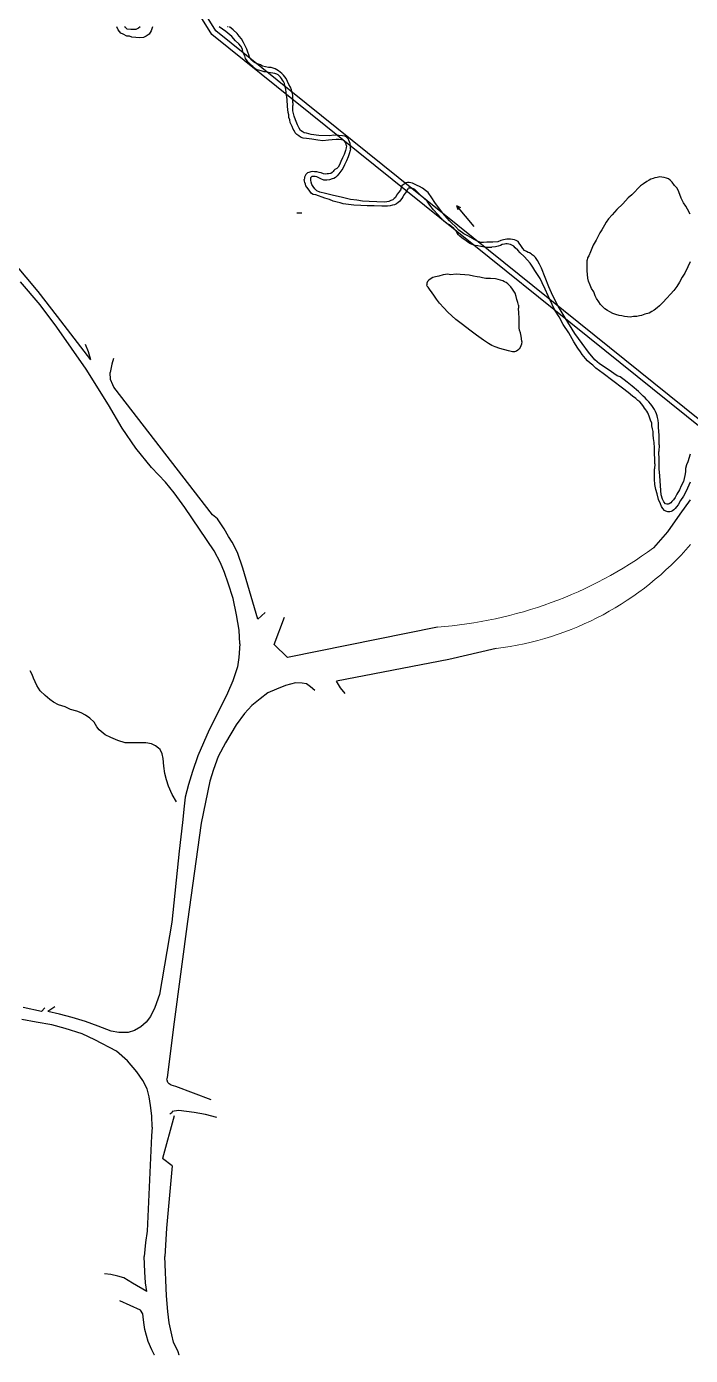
# Model space of a CAD drawing. Header units: millimetres. Extents: x 583 to 26013, y 350 to 21391.
# Drawn here: x 16342 to 16591, y 14884 to 15384 of the extents above; entities that cross this region are included whole.
import ezdxf

# ---------------------------------------------------------------- set-up
doc = ezdxf.new("R2010")
doc.units = ezdxf.units.MM
for name, color, linetype in [('105-QUADRAS_ESTRADAS', 80, 'Continuous'), ('110-CERCA_DE_ARAME', 10, 'Continuous'), ('145-', 130, 'Continuous'), ('RIOS', 140, 'Continuous')]:
    doc.layers.add(name, color=color, linetype=linetype)

msp = doc.modelspace()

# ---------------------------------------------------------------- linework, layer by layer
at = {"color": 0, "linetype": 'Continuous'}
msp.add_line((16434.71551, 15151.50241), (16438.59511, 15161.69276), dxfattribs=at)
at = {"color": 0, "linetype": 'Continuous', "lineweight": 20}
for centre, radius, start, end in [((16484.71169, 15314.60412), 157.01637, 274.1649604, 306.1408157), ((16504.12414, 15263.75176), 114.70585, 277.0061632, 319.3988577)]:
    msp.add_arc(centre, radius, start, end, dxfattribs=at)
at = {"layer": '105-QUADRAS_ESTRADAS', "color": 0, "linetype": 'Continuous'}
for p, q in [((16445.11551, 15313.80241), (16443.11551, 15313.80241)), ((16345.91551, 15284.30241), (16336.91551, 15295.00241)), ((16346.71551, 15279.30241), (16339.31551, 15287.90241)), ((16353.21551, 15274.90241), (16345.91551, 15284.30241)), ((16352.91551, 15270.90241), (16346.71551, 15279.30241)), ((16364.01551, 15255.10241), (16352.91551, 15270.90241)), ((16365.71551, 15258.60241), (16353.21551, 15274.90241)), ((16364.81551, 15261.60241), (16363.71551, 15264.30241)), ((16365.71551, 15258.60241), (16364.81551, 15261.60241)), ((16372.31551, 15241.60241), (16364.01551, 15255.10241)), ((16373.61551, 15256.90241), (16373.01551, 15253.80241)), ((16374.21551, 15259.10241), (16373.61551, 15256.90241)), ((16373.11551, 15251.20241), (16373.01551, 15253.80241)), ((16374.01551, 15249.10241), (16373.11551, 15251.20241)), ((16374.41551, 15248.30241), (16374.01551, 15249.10241)), ((16411.51551, 15200.20241), (16374.41551, 15248.30241)), ((16377.51551, 15232.90241), (16372.31551, 15241.60241)), ((16382.61551, 15225.30241), (16377.51551, 15232.90241)), ((16388.51551, 15218.10241), (16382.61551, 15225.30241)), ((16393.81551, 15212.50241), (16388.51551, 15218.10241)), ((16397.11551, 15208.50241), (16393.81551, 15212.50241)), ((16401.11551, 15203.00241), (16397.11551, 15208.50241)), ((16591.11551, 15205.90241), (16587.21551, 15200.50241)), ((16412.11551, 15186.70241), (16401.11551, 15203.00241)), ((16413.31551, 15198.70241), (16411.51551, 15200.20241)), ((16587.21551, 15200.50241), (16582.51551, 15193.80241)), ((16415.81551, 15195.00241), (16413.31551, 15198.70241)), ((16417.51551, 15192.10241), (16415.81551, 15195.00241)), ((16418.81551, 15190.00241), (16417.51551, 15192.10241)), ((16420.81551, 15186.10241), (16418.81551, 15190.00241)), ((16582.51551, 15193.80241), (16577.31551, 15187.80241)), ((16414.41551, 15182.20241), (16412.11551, 15186.70241)), ((16422.81551, 15180.20241), (16420.81551, 15186.10241)), ((16416.01551, 15178.50241), (16414.41551, 15182.20241)), ((16428.51551, 15161.00241), (16422.81551, 15180.20241)), ((16417.41551, 15174.50241), (16416.01551, 15178.50241)), ((16419.21551, 15168.80241), (16417.41551, 15174.50241)), ((16420.51551, 15162.60241), (16419.21551, 15168.80241)), ((16421.51551, 15156.90241), (16420.51551, 15162.60241)), ((16431.31551, 15163.50241), (16428.51551, 15161.00241)), ((16421.71551, 15151.70241), (16421.51551, 15156.90241)), ((16496.11551, 15158.00241), (16439.71551, 15146.60241)), ((16421.71551, 15151.70241), (16421.41551, 15146.60241)), ((16439.71551, 15146.60241), (16434.71551, 15151.50241)), ((16421.41551, 15146.60241), (16420.81551, 15143.00241)), ((16500.31551, 15145.80241), (16458.11551, 15137.60241)), ((16518.11551, 15149.90241), (16500.31551, 15145.80241)), ((16420.81551, 15143.00241), (16419.11551, 15137.80241)), ((16419.11551, 15137.80241), (16417.11551, 15133.10241)), ((16438.91551, 15136.00241), (16435.51551, 15134.70241)), ((16442.61551, 15137.00241), (16438.91551, 15136.00241)), ((16445.21551, 15136.90241), (16442.61551, 15137.00241)), ((16446.81551, 15136.60241), (16445.21551, 15136.90241)), ((16448.31551, 15135.50241), (16446.81551, 15136.60241)), ((16449.91551, 15134.10241), (16448.31551, 15135.50241)), ((16459.61551, 15135.20241), (16458.11551, 15137.60241)), ((16461.31551, 15133.00241), (16459.61551, 15135.20241)), ((16417.11551, 15133.10241), (16414.41551, 15127.70241)), ((16429.41551, 15131.00241), (16426.21551, 15128.50241)), ((16432.31551, 15133.20241), (16429.41551, 15131.00241)), ((16435.51551, 15134.70241), (16432.31551, 15133.20241)), ((16414.41551, 15127.70241), (16410.21551, 15119.40241)), ((16423.51551, 15125.50241), (16420.31551, 15121.20241)), ((16426.21551, 15128.50241), (16423.51551, 15125.50241)), ((16420.31551, 15121.20241), (16416.41551, 15114.50241)), ((16410.21551, 15119.40241), (16406.01551, 15109.50241)), ((16416.41551, 15114.50241), (16413.61551, 15109.30241)), ((16406.01551, 15109.50241), (16403.91551, 15103.60241)), ((16413.61551, 15109.30241), (16411.81551, 15104.40241)), ((16403.91551, 15103.60241), (16402.41551, 15098.80241)), ((16411.81551, 15104.40241), (16410.41551, 15100.00241)), ((16402.41551, 15098.80241), (16401.21551, 15094.00241)), ((16400.81551, 15090.60241), (16400.21551, 15084.50241)), ((16401.21551, 15094.00241), (16400.81551, 15090.60241)), ((16400.21551, 15084.50241), (16398.91551, 15073.70241)), ((16398.91551, 15073.70241), (16396.21551, 15047.00241)), ((16396.21551, 15047.00241), (16391.51551, 15019.80241)), ((16352.21551, 15015.10241), (16349.51551, 15013.30241)), ((16391.51551, 15019.80241), (16389.81551, 15014.80241)), ((16345.21551, 15009.40241), (16339.81551, 15010.30241)), ((16347.11551, 15013.30241), (16340.21551, 15014.80241)), ((16348.41551, 15014.70241), (16347.11551, 15013.30241)), ((16353.91551, 15012.30241), (16349.51551, 15013.30241)), ((16358.71551, 15011.10241), (16353.91551, 15012.30241)), ((16363.71551, 15009.60241), (16358.71551, 15011.10241)), ((16388.11551, 15011.50241), (16386.51551, 15009.30241)), ((16389.81551, 15014.80241), (16388.11551, 15011.50241)), ((16351.01551, 15008.30241), (16345.21551, 15009.40241)), ((16356.11551, 15007.00241), (16351.01551, 15008.30241)), ((16362.41551, 15005.00241), (16356.11551, 15007.00241)), ((16367.21551, 15002.70241), (16362.41551, 15005.00241)), ((16368.51551, 15007.80241), (16363.71551, 15009.60241)), ((16373.41551, 15006.00241), (16368.51551, 15007.80241)), ((16376.21551, 15005.40241), (16373.41551, 15006.00241)), ((16379.71551, 15005.50241), (16376.21551, 15005.40241)), ((16382.11551, 15006.20241), (16379.71551, 15005.50241)), ((16384.51551, 15007.60241), (16382.11551, 15006.20241)), ((16386.51551, 15009.30241), (16384.51551, 15007.60241)), ((16375.31551, 14998.40241), (16367.21551, 15002.70241)), ((16379.51551, 14994.80241), (16375.31551, 14998.40241)), ((16383.01551, 14990.70241), (16379.51551, 14994.80241)), ((16385.21551, 14987.40241), (16383.01551, 14990.70241)), ((16386.91551, 14984.20241), (16385.21551, 14987.40241)), ((16387.71551, 14981.30241), (16386.91551, 14984.20241)), ((16388.11551, 14978.00241), (16387.71551, 14981.30241)), ((16388.61551, 14974.10241), (16388.11551, 14978.00241)), ((16396.11551, 14975.20241), (16395.41551, 14974.70241)), ((16396.31551, 14975.70241), (16396.11551, 14975.20241)), ((16397.01551, 14975.90241), (16396.31551, 14975.70241)), ((16398.81551, 14976.10241), (16397.01551, 14975.90241)), ((16401.71551, 14975.70241), (16398.81551, 14976.10241)), ((16404.51551, 14975.40241), (16401.71551, 14975.70241)), ((16408.81551, 14974.60241), (16404.51551, 14975.40241)), ((16388.81551, 14969.80241), (16388.61551, 14974.10241)), ((16397.11551, 14974.10241), (16392.71551, 14958.00241)), ((16413.11551, 14973.50241), (16408.81551, 14974.60241)), ((16388.51551, 14966.60241), (16386.91551, 14930.70241)), ((16388.81551, 14969.80241), (16388.51551, 14966.60241)), ((16396.31551, 14955.30241), (16392.71551, 14958.00241)), ((16396.31551, 14955.30241), (16394.21551, 14931.80241)), ((16386.91551, 14930.70241), (16386.31551, 14926.40241)), ((16394.21551, 14931.80241), (16393.51551, 14921.20241)), ((16386.31551, 14926.40241), (16385.71551, 14921.20241)), ((16386.01551, 14915.40241), (16385.71551, 14921.20241)), ((16394.11551, 14906.40241), (16393.51551, 14921.20241)), ((16386.21551, 14911.30241), (16386.01551, 14915.40241)), ((16373.21551, 14914.40241), (16370.81551, 14914.70241)), ((16375.81551, 14913.80241), (16373.21551, 14914.40241)), ((16378.11551, 14913.10241), (16375.81551, 14913.80241)), ((16381.41551, 14911.10241), (16378.11551, 14913.10241)), ((16386.81551, 14908.00241), (16381.41551, 14911.10241)), ((16386.81551, 14908.00241), (16386.21551, 14911.30241)), ((16394.61551, 14900.50241), (16394.11551, 14906.40241)), ((16384.41551, 14901.00241), (16376.61551, 14904.50241)), ((16385.21551, 14899.60241), (16384.41551, 14901.00241)), ((16395.21551, 14896.20241), (16394.61551, 14900.50241)), ((16385.41551, 14898.50241), (16385.21551, 14899.60241)), ((16385.61551, 14896.30241), (16385.41551, 14898.50241)), ((16386.01551, 14893.70241), (16385.61551, 14896.30241)), ((16396.11551, 14891.70241), (16395.21551, 14896.20241)), ((16387.31551, 14889.20241), (16386.01551, 14893.70241)), ((16396.81551, 14889.00241), (16396.11551, 14891.70241)), ((16388.71551, 14886.00241), (16387.31551, 14889.20241)), ((16389.61551, 14884.00241), (16388.71551, 14886.00241)), ((16398.51551, 14885.30241), (16396.81551, 14889.00241)), ((16398.91551, 14884.00241), (16398.51551, 14885.30241)), ((16389.61551, 14884.00241), (16389.61551, 14884.00241)), ((16398.91551, 14884.00241), (16398.91551, 14884.00241))]:
    msp.add_line(p, q, dxfattribs=at)
at = {"layer": '110-CERCA_DE_ARAME', "color": 0, "linetype": 'Continuous'}
for p, q in [((16410.41551, 15100.00241), (16407.21551, 15084.20241)), ((16407.21551, 15084.20241), (16402.11551, 15047.20241)), ((16402.11551, 15047.20241), (16397.11551, 15009.50241)), ((16397.11551, 15009.50241), (16394.41551, 14988.50241)), ((16394.41551, 14988.50241), (16394.31551, 14988.00241)), ((16394.41551, 14987.50241), (16394.31551, 14988.00241)), ((16394.71551, 14986.70241), (16394.41551, 14987.50241)), ((16395.11551, 14986.20241), (16394.71551, 14986.70241)), ((16395.91551, 14985.60241), (16395.11551, 14986.20241)), ((16397.71551, 14985.10241), (16395.91551, 14985.60241)), ((16411.01551, 14980.10241), (16397.71551, 14985.10241))]:
    msp.add_line(p, q, dxfattribs=at)
at = {"layer": '145-', "color": 0, "linetype": 'Continuous'}
for p, q in [((16376.01551, 15382.70241), (16375.51551, 15383.90241)), ((16377.01551, 15381.50241), (16376.01551, 15382.70241)), ((16377.81551, 15381.10241), (16377.01551, 15381.50241)), ((16379.21551, 15380.40241), (16377.81551, 15381.10241)), ((16378.81551, 15383.60241), (16378.41551, 15383.90241)), ((16379.41551, 15383.00241), (16378.81551, 15383.60241)), ((16380.31551, 15380.30241), (16379.21551, 15380.40241)), ((16380.71551, 15382.80241), (16379.41551, 15383.00241)), ((16381.11551, 15380.00241), (16380.31551, 15380.30241)), ((16382.61551, 15382.90241), (16380.71551, 15382.80241)), ((16382.61551, 15379.80241), (16381.11551, 15380.00241)), ((16383.61551, 15383.30241), (16382.61551, 15382.90241)), ((16384.21551, 15383.90241), (16383.61551, 15383.30241)), ((16386.51551, 15380.30241), (16385.51551, 15379.80241)), ((16387.71551, 15381.10241), (16386.51551, 15380.30241)), ((16388.41551, 15382.40241), (16387.71551, 15381.10241)), ((16388.91551, 15383.90241), (16388.41551, 15382.40241)), ((16416.51551, 15382.10241), (16414.01551, 15383.90241)), ((16414.51551, 15383.90241), (16414.41551, 15383.90241)), ((16418.71551, 15380.20241), (16416.51551, 15382.10241)), ((16417.31551, 15383.90241), (16417.11551, 15383.90241)), ((16419.21551, 15382.70241), (16417.81551, 15383.90241)), ((16420.11551, 15378.60241), (16418.71551, 15380.20241)), ((16420.71551, 15381.40241), (16419.21551, 15382.70241)), ((16421.51551, 15380.40241), (16420.71551, 15381.40241)), ((16422.31551, 15379.40241), (16421.51551, 15380.40241)), ((16383.91551, 15379.70241), (16382.61551, 15379.80241)), ((16385.51551, 15379.80241), (16383.91551, 15379.70241)), ((16421.41551, 15377.50241), (16420.11551, 15378.60241)), ((16422.11551, 15376.60241), (16421.41551, 15377.50241)), ((16422.71551, 15375.50241), (16422.11551, 15376.60241)), ((16423.11551, 15377.90241), (16422.31551, 15379.40241)), ((16422.91551, 15374.50241), (16422.71551, 15375.50241)), ((16423.91551, 15376.50241), (16423.11551, 15377.90241)), ((16424.31551, 15375.50241), (16423.91551, 15376.50241)), ((16424.71551, 15374.30241), (16424.31551, 15375.50241)), ((16423.11551, 15373.80241), (16422.91551, 15374.50241)), ((16423.61551, 15372.90241), (16423.11551, 15373.80241)), ((16423.91551, 15372.00241), (16423.61551, 15372.90241)), ((16424.51551, 15371.00241), (16423.91551, 15372.00241)), ((16425.01551, 15370.30241), (16424.51551, 15371.00241)), ((16425.11551, 15373.30241), (16424.71551, 15374.30241)), ((16425.51551, 15369.90241), (16425.01551, 15370.30241)), ((16425.41551, 15372.50241), (16425.11551, 15373.30241)), ((16425.81551, 15371.90241), (16425.41551, 15372.50241)), ((16426.21551, 15371.30241), (16425.81551, 15371.90241)), ((16426.81551, 15370.80241), (16426.21551, 15371.30241)), ((16427.31551, 15370.40241), (16426.81551, 15370.80241)), ((16428.01551, 15370.10241), (16427.31551, 15370.40241)), ((16428.81551, 15369.80241), (16428.01551, 15370.10241)), ((16426.01551, 15369.40241), (16425.51551, 15369.90241)), ((16426.61551, 15368.90241), (16426.01551, 15369.40241)), ((16427.31551, 15368.30241), (16426.61551, 15368.90241)), ((16427.91551, 15367.80241), (16427.31551, 15368.30241)), ((16428.71551, 15367.50241), (16427.91551, 15367.80241)), ((16429.71551, 15367.30241), (16428.71551, 15367.50241)), ((16429.51551, 15369.50241), (16428.81551, 15369.80241)), ((16430.31551, 15369.10241), (16429.51551, 15369.50241)), ((16430.91551, 15366.90241), (16429.71551, 15367.30241)), ((16431.41551, 15368.80241), (16430.31551, 15369.10241)), ((16431.71551, 15366.90241), (16430.91551, 15366.90241)), ((16432.51551, 15368.60241), (16431.41551, 15368.80241)), ((16432.51551, 15366.70241), (16431.71551, 15366.90241)), ((16433.51551, 15368.50241), (16432.51551, 15368.60241)), ((16433.31551, 15366.60241), (16432.51551, 15366.70241)), ((16434.21551, 15366.40241), (16433.31551, 15366.60241)), ((16434.31551, 15368.30241), (16433.51551, 15368.50241)), ((16434.91551, 15366.30241), (16434.21551, 15366.40241)), ((16435.01551, 15368.00241), (16434.31551, 15368.30241)), ((16435.61551, 15366.10241), (16434.91551, 15366.30241)), ((16435.61551, 15367.70241), (16435.01551, 15368.00241)), ((16436.31551, 15367.30241), (16435.61551, 15367.70241)), ((16436.11551, 15365.80241), (16435.61551, 15366.10241)), ((16436.51551, 15365.40241), (16436.11551, 15365.80241)), ((16436.91551, 15366.80241), (16436.31551, 15367.30241)), ((16437.01551, 15364.90241), (16436.51551, 15365.40241)), ((16437.51551, 15366.30241), (16436.91551, 15366.80241)), ((16438.11551, 15365.70241), (16437.51551, 15366.30241)), ((16438.71551, 15365.00241), (16438.11551, 15365.70241)), ((16439.11551, 15364.40241), (16438.71551, 15365.00241)), ((16437.41551, 15364.40241), (16437.01551, 15364.90241)), ((16437.81551, 15363.80241), (16437.41551, 15364.40241)), ((16438.21551, 15363.30241), (16437.81551, 15363.80241)), ((16438.51551, 15362.50241), (16438.21551, 15363.30241)), ((16438.71551, 15361.60241), (16438.51551, 15362.50241)), ((16439.01551, 15360.40241), (16438.71551, 15361.60241)), ((16439.11551, 15359.10241), (16439.01551, 15360.40241)), ((16439.71551, 15363.30241), (16439.11551, 15364.40241)), ((16440.21551, 15362.10241), (16439.71551, 15363.30241)), ((16440.81551, 15361.10241), (16440.21551, 15362.10241)), ((16441.21551, 15360.10241), (16440.81551, 15361.10241)), ((16441.61551, 15358.10241), (16441.21551, 15360.10241)), ((16439.51551, 15356.50241), (16439.11551, 15359.10241)), ((16439.71551, 15353.90241), (16439.51551, 15356.50241)), ((16441.71551, 15357.20241), (16441.61551, 15358.10241)), ((16441.71551, 15355.30241), (16441.61551, 15354.30241)), ((16441.71551, 15355.30241), (16441.71551, 15357.20241)), ((16439.91551, 15351.60241), (16439.71551, 15353.90241)), ((16440.11551, 15350.70241), (16439.91551, 15351.60241)), ((16440.21551, 15349.80241), (16440.11551, 15350.70241)), ((16441.61551, 15353.40241), (16441.61551, 15354.30241)), ((16441.71551, 15352.30241), (16441.61551, 15353.40241)), ((16441.91551, 15351.30241), (16441.71551, 15352.30241)), ((16442.11551, 15350.20241), (16441.91551, 15351.30241)), ((16442.61551, 15348.80241), (16442.11551, 15350.20241)), ((16440.51551, 15348.80241), (16440.21551, 15349.80241)), ((16440.71551, 15347.90241), (16440.51551, 15348.80241)), ((16441.01551, 15347.10241), (16440.71551, 15347.90241)), ((16441.41551, 15346.30241), (16441.01551, 15347.10241)), ((16441.81551, 15345.40241), (16441.41551, 15346.30241)), ((16442.21551, 15344.80241), (16441.81551, 15345.40241)), ((16443.41551, 15347.00241), (16442.61551, 15348.80241)), ((16444.01551, 15345.70241), (16443.41551, 15347.00241)), ((16444.61551, 15344.80241), (16444.01551, 15345.70241)), ((16442.51551, 15344.00241), (16442.21551, 15344.80241)), ((16443.21551, 15343.40241), (16442.51551, 15344.00241)), ((16443.91551, 15342.80241), (16443.21551, 15343.40241)), ((16444.61551, 15342.30241), (16443.91551, 15342.80241)), ((16445.21551, 15344.50241), (16444.61551, 15344.80241)), ((16445.51551, 15342.00241), (16444.61551, 15342.30241)), ((16445.91551, 15344.00241), (16445.21551, 15344.50241)), ((16446.81551, 15341.80241), (16445.51551, 15342.00241)), ((16446.81551, 15343.80241), (16445.91551, 15344.00241)), ((16448.51551, 15343.40241), (16446.81551, 15343.80241)), ((16448.81551, 15341.60241), (16446.81551, 15341.80241)), ((16451.41551, 15343.00241), (16448.51551, 15343.40241)), ((16451.11551, 15341.20241), (16448.81551, 15341.60241)), ((16453.01551, 15341.00241), (16451.11551, 15341.20241)), ((16455.51551, 15342.90241), (16451.41551, 15343.00241)), ((16455.11551, 15341.20241), (16453.01551, 15341.00241)), ((16456.51551, 15341.30241), (16455.11551, 15341.20241)), ((16457.11551, 15343.10241), (16455.51551, 15342.90241)), ((16457.91551, 15341.40241), (16456.51551, 15341.30241)), ((16459.01551, 15343.00241), (16457.11551, 15343.10241)), ((16459.11551, 15341.40241), (16457.91551, 15341.40241)), ((16460.31551, 15342.90241), (16459.01551, 15343.00241)), ((16460.01551, 15341.30241), (16459.11551, 15341.40241)), ((16460.71551, 15341.20241), (16460.01551, 15341.30241)), ((16461.21551, 15342.70241), (16460.31551, 15342.90241)), ((16461.11551, 15340.80241), (16460.71551, 15341.20241)), ((16461.41551, 15340.30241), (16461.11551, 15340.80241)), ((16461.71551, 15342.50241), (16461.21551, 15342.70241)), ((16461.71551, 15339.70241), (16461.41551, 15340.30241)), ((16462.11551, 15342.10241), (16461.71551, 15342.50241)), ((16462.51551, 15341.70241), (16462.11551, 15342.10241)), ((16462.71551, 15341.20241), (16462.51551, 15341.70241)), ((16463.01551, 15340.60241), (16462.71551, 15341.20241)), ((16463.21551, 15339.90241), (16463.01551, 15340.60241)), ((16460.91551, 15335.80241), (16460.31551, 15334.60241)), ((16461.41551, 15337.30241), (16460.91551, 15335.80241)), ((16461.71551, 15338.30241), (16461.41551, 15337.30241)), ((16461.81551, 15339.10241), (16461.71551, 15339.70241)), ((16461.81551, 15339.10241), (16461.71551, 15338.30241)), ((16462.51551, 15335.00241), (16461.81551, 15333.40241)), ((16462.91551, 15336.10241), (16462.51551, 15335.00241)), ((16463.21551, 15337.30241), (16462.91551, 15336.10241)), ((16463.41551, 15339.20241), (16463.21551, 15339.90241)), ((16463.41551, 15338.00241), (16463.21551, 15337.30241)), ((16463.41551, 15338.00241), (16463.41551, 15339.20241)), ((16457.51551, 15330.20241), (16457.11551, 15329.80241)), ((16458.21551, 15330.60241), (16457.51551, 15330.20241)), ((16458.71551, 15331.10241), (16458.21551, 15330.60241)), ((16459.21551, 15331.90241), (16458.71551, 15331.10241)), ((16459.71551, 15333.20241), (16459.21551, 15331.90241)), ((16460.31551, 15334.60241), (16459.71551, 15333.20241)), ((16460.41551, 15330.60241), (16459.71551, 15329.50241)), ((16461.11551, 15331.90241), (16460.41551, 15330.60241)), ((16461.81551, 15333.40241), (16461.11551, 15331.90241)), ((16446.01551, 15326.90241), (16445.91551, 15326.40241)), ((16446.01551, 15325.80241), (16445.91551, 15326.40241)), ((16446.11551, 15327.30241), (16446.01551, 15326.90241)), ((16446.21551, 15325.30241), (16446.01551, 15325.80241)), ((16446.31551, 15327.80241), (16446.11551, 15327.30241)), ((16446.41551, 15324.60241), (16446.21551, 15325.30241)), ((16446.51551, 15328.30241), (16446.31551, 15327.80241)), ((16446.81551, 15328.60241), (16446.51551, 15328.30241)), ((16447.21551, 15328.90241), (16446.81551, 15328.60241)), ((16447.71551, 15329.10241), (16447.21551, 15328.90241)), ((16448.41551, 15329.30241), (16447.71551, 15329.10241)), ((16449.11551, 15329.40241), (16448.41551, 15329.30241)), ((16448.81551, 15327.50241), (16448.41551, 15327.20241)), ((16448.41551, 15326.20241), (16448.41551, 15327.20241)), ((16448.51551, 15325.40241), (16448.41551, 15326.20241)), ((16448.81551, 15324.50241), (16448.51551, 15325.40241)), ((16449.31551, 15327.60241), (16448.81551, 15327.50241)), ((16449.81551, 15329.30241), (16449.11551, 15329.40241)), ((16450.01551, 15327.60241), (16449.31551, 15327.60241)), ((16450.71551, 15329.30241), (16449.81551, 15329.30241)), ((16450.71551, 15327.40241), (16450.01551, 15327.60241)), ((16451.61551, 15329.00241), (16450.71551, 15329.30241)), ((16451.41551, 15327.10241), (16450.71551, 15327.40241)), ((16452.21551, 15326.60241), (16451.41551, 15327.10241)), ((16452.31551, 15328.90241), (16451.61551, 15329.00241)), ((16453.31551, 15326.20241), (16452.21551, 15326.60241)), ((16453.21551, 15328.60241), (16452.31551, 15328.90241)), ((16453.91551, 15328.40241), (16453.21551, 15328.60241)), ((16454.41551, 15326.10241), (16453.31551, 15326.20241)), ((16454.61551, 15328.50241), (16453.91551, 15328.40241)), ((16455.51551, 15326.30241), (16454.41551, 15326.10241)), ((16455.11551, 15328.50241), (16454.61551, 15328.50241)), ((16455.91551, 15328.70241), (16455.11551, 15328.50241)), ((16456.41551, 15326.60241), (16455.51551, 15326.30241)), ((16456.41551, 15329.00241), (16455.91551, 15328.70241)), ((16456.81551, 15329.40241), (16456.41551, 15329.00241)), ((16457.11551, 15326.80241), (16456.41551, 15326.60241)), ((16457.11551, 15329.80241), (16456.81551, 15329.40241)), ((16457.71551, 15327.20241), (16457.11551, 15326.80241)), ((16458.31551, 15327.80241), (16457.71551, 15327.20241)), ((16459.01551, 15328.60241), (16458.31551, 15327.80241)), ((16459.71551, 15329.50241), (16459.01551, 15328.60241)), ((16484.31551, 15325.10241), (16483.81551, 15324.80241)), ((16484.81551, 15325.30241), (16484.31551, 15325.10241)), ((16485.41551, 15325.30241), (16484.81551, 15325.30241)), ((16486.01551, 15325.20241), (16485.41551, 15325.30241)), ((16486.61551, 15325.00241), (16486.01551, 15325.20241)), ((16487.41551, 15324.70241), (16486.61551, 15325.00241)), ((16574.81551, 15325.60241), (16573.51551, 15324.80241)), ((16575.61551, 15326.10241), (16574.81551, 15325.60241)), ((16576.31551, 15326.50241), (16575.61551, 15326.10241)), ((16577.11551, 15326.80241), (16576.31551, 15326.50241)), ((16577.81551, 15327.00241), (16577.11551, 15326.80241)), ((16578.71551, 15327.20241), (16577.81551, 15327.00241)), ((16579.61551, 15327.40241), (16578.71551, 15327.20241)), ((16580.41551, 15327.30241), (16579.61551, 15327.40241)), ((16581.31551, 15327.20241), (16580.41551, 15327.30241)), ((16582.11551, 15326.90241), (16581.31551, 15327.20241)), ((16582.91551, 15326.70241), (16582.11551, 15326.90241)), ((16583.51551, 15326.20241), (16582.91551, 15326.70241)), ((16584.31551, 15325.40241), (16583.51551, 15326.20241)), ((16585.21551, 15324.20241), (16584.31551, 15325.40241)), ((16446.51551, 15324.00241), (16446.41551, 15324.60241)), ((16446.91551, 15323.50241), (16446.51551, 15324.00241)), ((16447.41551, 15322.90241), (16446.91551, 15323.50241)), ((16448.01551, 15322.00241), (16447.41551, 15322.90241)), ((16448.71551, 15321.20241), (16448.01551, 15322.00241)), ((16449.31551, 15320.80241), (16448.71551, 15321.20241)), ((16449.31551, 15323.80241), (16448.81551, 15324.50241)), ((16449.91551, 15322.90241), (16449.31551, 15323.80241)), ((16450.31551, 15320.60241), (16449.31551, 15320.80241)), ((16450.71551, 15322.10241), (16449.91551, 15322.90241)), ((16453.71551, 15319.40241), (16450.31551, 15320.60241)), ((16451.81551, 15321.60241), (16450.71551, 15322.10241)), ((16454.01551, 15321.10241), (16451.81551, 15321.60241)), ((16456.51551, 15320.50241), (16454.01551, 15321.10241)), ((16460.31551, 15319.70241), (16456.51551, 15320.50241)), ((16480.71551, 15320.50241), (16480.21551, 15319.70241)), ((16481.41551, 15321.50241), (16480.71551, 15320.50241)), ((16482.11551, 15322.40241), (16481.41551, 15321.50241)), ((16482.41551, 15323.30241), (16482.11551, 15322.40241)), ((16482.61551, 15324.00241), (16482.41551, 15323.30241)), ((16483.31551, 15324.50241), (16482.61551, 15324.00241)), ((16483.51551, 15320.80241), (16483.01551, 15319.90241)), ((16483.81551, 15324.80241), (16483.31551, 15324.50241)), ((16483.91551, 15321.30241), (16483.51551, 15320.80241)), ((16484.41551, 15321.90241), (16483.91551, 15321.30241)), ((16484.41551, 15321.90241), (16485.01551, 15322.90241)), ((16485.21551, 15323.10241), (16485.01551, 15322.90241)), ((16485.61551, 15323.20241), (16485.21551, 15323.10241)), ((16486.01551, 15323.20241), (16485.61551, 15323.20241)), ((16486.41551, 15323.10241), (16486.01551, 15323.20241)), ((16487.01551, 15322.90241), (16486.41551, 15323.10241)), ((16487.51551, 15322.60241), (16487.01551, 15322.90241)), ((16488.41551, 15324.20241), (16487.41551, 15324.70241)), ((16488.21551, 15322.00241), (16487.51551, 15322.60241)), ((16489.01551, 15321.20241), (16488.21551, 15322.00241)), ((16489.31551, 15323.80241), (16488.41551, 15324.20241)), ((16491.01551, 15319.30241), (16489.01551, 15321.20241)), ((16490.41551, 15323.10241), (16489.31551, 15323.80241)), ((16491.51551, 15322.30241), (16490.41551, 15323.10241)), ((16492.61551, 15321.50241), (16491.51551, 15322.30241)), ((16493.91551, 15319.50241), (16492.61551, 15321.50241)), ((16569.11551, 15320.70241), (16567.71551, 15319.50241)), ((16570.21551, 15321.80241), (16569.11551, 15320.70241)), ((16571.41551, 15323.00241), (16570.21551, 15321.80241)), ((16572.41551, 15324.00241), (16571.41551, 15323.00241)), ((16573.51551, 15324.80241), (16572.41551, 15324.00241)), ((16586.01551, 15323.30241), (16585.21551, 15324.20241)), ((16586.61551, 15322.40241), (16586.01551, 15323.30241)), ((16587.21551, 15320.80241), (16586.61551, 15322.40241)), ((16587.71551, 15319.40241), (16587.21551, 15320.80241)), ((16455.41551, 15318.90241), (16453.71551, 15319.40241)), ((16456.81551, 15318.30241), (16455.41551, 15318.90241)), ((16458.31551, 15317.90241), (16456.81551, 15318.30241)), ((16459.41551, 15317.60241), (16458.31551, 15317.90241)), ((16460.61551, 15317.30241), (16459.41551, 15317.60241)), ((16463.41551, 15318.90241), (16460.31551, 15319.70241)), ((16462.61551, 15317.00241), (16460.61551, 15317.30241)), ((16464.61551, 15316.80241), (16462.61551, 15317.00241)), ((16465.71551, 15318.60241), (16463.41551, 15318.90241)), ((16467.21551, 15316.60241), (16464.61551, 15316.80241)), ((16467.91551, 15318.30241), (16465.71551, 15318.60241)), ((16469.61551, 15316.50241), (16467.21551, 15316.60241)), ((16470.31551, 15318.10241), (16467.91551, 15318.30241)), ((16472.31551, 15316.50241), (16469.61551, 15316.50241)), ((16473.21551, 15318.00241), (16470.31551, 15318.10241)), ((16475.11551, 15316.40241), (16472.31551, 15316.50241)), ((16476.31551, 15317.90241), (16473.21551, 15318.00241)), ((16477.21551, 15316.40241), (16475.11551, 15316.40241)), ((16477.71551, 15318.10241), (16476.31551, 15317.90241)), ((16478.31551, 15316.50241), (16477.21551, 15316.40241)), ((16478.51551, 15318.50241), (16477.71551, 15318.10241)), ((16479.11551, 15316.70241), (16478.31551, 15316.50241)), ((16479.21551, 15318.80241), (16478.51551, 15318.50241)), ((16479.91551, 15316.90241), (16479.11551, 15316.70241)), ((16479.71551, 15319.30241), (16479.21551, 15318.80241)), ((16480.21551, 15319.70241), (16479.71551, 15319.30241)), ((16480.61551, 15317.20241), (16479.91551, 15316.90241)), ((16481.31551, 15317.70241), (16480.61551, 15317.20241)), ((16481.81551, 15318.10241), (16481.31551, 15317.70241)), ((16482.21551, 15318.60241), (16481.81551, 15318.10241)), ((16482.61551, 15319.30241), (16482.21551, 15318.60241)), ((16483.01551, 15319.90241), (16482.61551, 15319.30241)), ((16492.21551, 15318.20241), (16491.01551, 15319.30241)), ((16493.21551, 15316.80241), (16492.21551, 15318.20241)), ((16494.61551, 15315.00241), (16493.21551, 15316.80241)), ((16495.11551, 15317.70241), (16493.91551, 15319.50241)), ((16496.21551, 15313.30241), (16494.61551, 15315.00241)), ((16496.11551, 15316.40241), (16495.11551, 15317.70241)), ((16496.91551, 15315.20241), (16496.11551, 15316.40241)), ((16498.01551, 15313.80241), (16496.91551, 15315.20241)), ((16509.91551, 15308.70241), (16503.31551, 15316.50241)), ((16503.81551, 15315.00241), (16503.31551, 15316.50241)), ((16504.81551, 15315.80241), (16503.31551, 15316.50241)), ((16563.51551, 15315.10241), (16561.71551, 15313.10241)), ((16565.71551, 15317.30241), (16563.51551, 15315.10241)), ((16567.71551, 15319.50241), (16565.71551, 15317.30241)), ((16588.51551, 15317.60241), (16587.71551, 15319.40241)), ((16589.41551, 15316.40241), (16588.51551, 15317.60241)), ((16590.11551, 15315.30241), (16589.41551, 15316.40241)), ((16591.11551, 15313.40241), (16590.11551, 15315.30241)), ((16497.31551, 15312.00241), (16496.21551, 15313.30241)), ((16498.41551, 15310.70241), (16497.31551, 15312.00241)), ((16499.71551, 15311.90241), (16498.01551, 15313.80241)), ((16499.61551, 15309.80241), (16498.41551, 15310.70241)), ((16500.61551, 15310.90241), (16499.71551, 15311.90241)), ((16501.61551, 15309.90241), (16500.61551, 15310.90241)), ((16559.51551, 15310.30241), (16558.91551, 15309.20241)), ((16560.41551, 15311.60241), (16559.51551, 15310.30241)), ((16561.71551, 15313.10241), (16560.41551, 15311.60241)), ((16500.61551, 15309.30241), (16499.61551, 15309.80241)), ((16501.41551, 15308.60241), (16500.61551, 15309.30241)), ((16502.21551, 15308.00241), (16501.41551, 15308.60241)), ((16502.71551, 15308.80241), (16501.61551, 15309.90241)), ((16503.01551, 15307.20241), (16502.21551, 15308.00241)), ((16504.11551, 15307.40241), (16502.71551, 15308.80241)), ((16503.51551, 15306.20241), (16503.01551, 15307.20241)), ((16504.01551, 15305.60241), (16503.51551, 15306.20241)), ((16504.51551, 15305.10241), (16504.01551, 15305.60241)), ((16506.01551, 15306.00241), (16504.11551, 15307.40241)), ((16505.21551, 15304.50241), (16504.51551, 15305.10241)), ((16507.21551, 15305.30241), (16506.01551, 15306.00241)), ((16508.61551, 15304.60241), (16507.21551, 15305.30241)), ((16557.11551, 15306.30241), (16555.71551, 15303.60241)), ((16557.91551, 15307.50241), (16557.11551, 15306.30241)), ((16558.91551, 15309.20241), (16557.91551, 15307.50241)), ((16506.11551, 15303.80241), (16505.21551, 15304.50241)), ((16506.81551, 15303.30241), (16506.11551, 15303.80241)), ((16507.41551, 15302.80241), (16506.81551, 15303.30241)), ((16508.21551, 15302.30241), (16507.41551, 15302.80241)), ((16509.11551, 15302.00241), (16508.21551, 15302.30241)), ((16509.91551, 15303.80241), (16508.61551, 15304.60241)), ((16510.21551, 15301.60241), (16509.11551, 15302.00241)), ((16511.41551, 15303.10241), (16509.91551, 15303.80241)), ((16511.21551, 15301.40241), (16510.21551, 15301.60241)), ((16512.41551, 15301.20241), (16511.21551, 15301.40241)), ((16512.31551, 15302.70241), (16511.41551, 15303.10241)), ((16513.31551, 15302.70241), (16512.31551, 15302.70241)), ((16513.81551, 15301.00241), (16512.41551, 15301.20241)), ((16514.61551, 15302.80241), (16513.31551, 15302.70241)), ((16513.81551, 15301.00241), (16516.51551, 15301.00241)), ((16516.91551, 15302.80241), (16514.61551, 15302.80241)), ((16517.91551, 15301.10241), (16516.51551, 15301.00241)), ((16518.71551, 15303.00241), (16516.91551, 15302.80241)), ((16518.91551, 15301.30241), (16517.91551, 15301.10241)), ((16519.91551, 15303.40241), (16518.71551, 15303.00241)), ((16519.81551, 15301.60241), (16518.91551, 15301.30241)), ((16520.41551, 15302.00241), (16519.81551, 15301.60241)), ((16520.91551, 15303.70241), (16519.91551, 15303.40241)), ((16521.21551, 15302.10241), (16520.41551, 15302.00241)), ((16522.11551, 15303.90241), (16520.91551, 15303.70241)), ((16521.71551, 15302.20241), (16521.21551, 15302.10241)), ((16522.21551, 15302.20241), (16521.71551, 15302.20241)), ((16522.91551, 15304.00241), (16522.11551, 15303.90241)), ((16522.91551, 15302.10241), (16522.21551, 15302.20241)), ((16523.51551, 15303.90241), (16522.91551, 15304.00241)), ((16523.51551, 15301.90241), (16522.91551, 15302.10241)), ((16524.21551, 15303.80241), (16523.51551, 15303.90241)), ((16524.21551, 15301.60241), (16523.51551, 15301.90241)), ((16525.01551, 15303.70241), (16524.21551, 15303.80241)), ((16524.71551, 15301.30241), (16524.21551, 15301.60241)), ((16525.31551, 15300.70241), (16524.71551, 15301.30241)), ((16525.61551, 15303.50241), (16525.01551, 15303.70241)), ((16526.31551, 15299.80241), (16525.31551, 15300.70241)), ((16526.41551, 15303.10241), (16525.61551, 15303.50241)), ((16526.81551, 15302.50241), (16526.41551, 15303.10241)), ((16527.41551, 15301.60241), (16526.81551, 15302.50241)), ((16528.21551, 15300.50241), (16527.41551, 15301.60241)), ((16528.81551, 15299.70241), (16528.21551, 15300.50241)), ((16554.61551, 15301.70241), (16553.61551, 15299.20241)), ((16555.71551, 15303.60241), (16554.61551, 15301.70241)), ((16527.21551, 15298.80241), (16526.31551, 15299.80241)), ((16528.61551, 15297.50241), (16527.21551, 15298.80241)), ((16529.91551, 15296.10241), (16528.61551, 15297.50241)), ((16529.51551, 15299.30241), (16528.81551, 15299.70241)), ((16530.11551, 15299.00241), (16529.51551, 15299.30241)), ((16530.91551, 15294.90241), (16529.91551, 15296.10241)), ((16530.71551, 15298.80241), (16530.11551, 15299.00241)), ((16531.31551, 15298.50241), (16530.71551, 15298.80241)), ((16531.71551, 15298.10241), (16531.31551, 15298.50241)), ((16532.41551, 15297.60241), (16531.71551, 15298.10241)), ((16532.91551, 15297.00241), (16532.41551, 15297.60241)), ((16533.71551, 15295.90241), (16532.91551, 15297.00241)), ((16534.41551, 15294.60241), (16533.71551, 15295.90241)), ((16552.51551, 15296.90241), (16552.31551, 15296.10241)), ((16552.31551, 15292.10241), (16552.31551, 15296.10241)), ((16553.01551, 15297.70241), (16552.51551, 15296.90241)), ((16553.61551, 15299.20241), (16553.01551, 15297.70241)), ((16591.11551, 15295.40241), (16590.21551, 15293.60241)), ((16496.51551, 15290.10241), (16495.31551, 15289.80241)), ((16498.21551, 15290.60241), (16496.51551, 15290.10241)), ((16499.91551, 15290.80241), (16498.21551, 15290.60241)), ((16501.01551, 15290.60241), (16499.91551, 15290.80241)), ((16503.11551, 15290.80241), (16501.01551, 15290.60241)), ((16504.61551, 15290.70241), (16503.11551, 15290.80241)), ((16506.31551, 15290.60241), (16504.61551, 15290.70241)), ((16507.91551, 15290.40241), (16506.31551, 15290.60241)), ((16509.61551, 15290.10241), (16507.91551, 15290.40241)), ((16511.01551, 15289.80241), (16509.61551, 15290.10241)), ((16531.91551, 15293.40241), (16530.91551, 15294.90241)), ((16532.71551, 15292.20241), (16531.91551, 15293.40241)), ((16533.61551, 15290.70241), (16532.71551, 15292.20241)), ((16534.61551, 15289.20241), (16533.61551, 15290.70241)), ((16535.11551, 15293.10241), (16534.41551, 15294.60241)), ((16537.91551, 15286.00241), (16535.11551, 15293.10241)), ((16552.51551, 15290.70241), (16552.31551, 15292.10241)), ((16552.61551, 15289.30241), (16552.51551, 15290.70241)), ((16589.11551, 15291.20241), (16588.11551, 15289.60241)), ((16590.21551, 15293.60241), (16589.11551, 15291.20241)), ((16492.11551, 15287.40241), (16492.01551, 15286.80241)), ((16492.21551, 15286.30241), (16492.01551, 15286.80241)), ((16492.31551, 15288.00241), (16492.11551, 15287.40241)), ((16492.51551, 15285.90241), (16492.21551, 15286.30241)), ((16492.71551, 15288.40241), (16492.31551, 15288.00241)), ((16493.11551, 15285.10241), (16492.51551, 15285.90241)), ((16493.31551, 15288.90241), (16492.71551, 15288.40241)), ((16494.01551, 15283.80241), (16493.11551, 15285.10241)), ((16494.31551, 15289.50241), (16493.31551, 15288.90241)), ((16495.31551, 15289.80241), (16494.31551, 15289.50241)), ((16512.01551, 15289.60241), (16511.01551, 15289.80241)), ((16513.01551, 15289.40241), (16512.01551, 15289.60241)), ((16514.21551, 15289.20241), (16513.01551, 15289.40241)), ((16516.01551, 15289.20241), (16514.21551, 15289.20241)), ((16517.91551, 15289.00241), (16516.01551, 15289.20241)), ((16518.91551, 15288.80241), (16517.91551, 15289.00241)), ((16519.71551, 15288.50241), (16518.91551, 15288.80241)), ((16520.61551, 15288.30241), (16519.71551, 15288.50241)), ((16521.31551, 15287.90241), (16520.61551, 15288.30241)), ((16521.91551, 15287.60241), (16521.31551, 15287.90241)), ((16522.51551, 15287.10241), (16521.91551, 15287.60241)), ((16523.01551, 15286.60241), (16522.51551, 15287.10241)), ((16523.61551, 15286.00241), (16523.01551, 15286.60241)), ((16524.21551, 15285.20241), (16523.61551, 15286.00241)), ((16524.71551, 15284.40241), (16524.21551, 15285.20241)), ((16535.41551, 15287.50241), (16534.61551, 15289.20241)), ((16536.51551, 15285.10241), (16535.41551, 15287.50241)), ((16537.71551, 15282.70241), (16536.51551, 15285.10241)), ((16539.41551, 15282.60241), (16537.91551, 15286.00241)), ((16552.81551, 15288.10241), (16552.61551, 15289.30241)), ((16553.41551, 15286.70241), (16552.81551, 15288.10241)), ((16554.01551, 15285.40241), (16553.41551, 15286.70241)), ((16554.81551, 15284.10241), (16554.01551, 15285.40241)), ((16586.01551, 15286.20241), (16584.91551, 15284.70241)), ((16587.01551, 15287.80241), (16586.01551, 15286.20241)), ((16588.11551, 15289.60241), (16587.01551, 15287.80241)), ((16494.71551, 15282.90241), (16494.01551, 15283.80241)), ((16495.71551, 15281.40241), (16494.71551, 15282.90241)), ((16496.81551, 15279.90241), (16495.71551, 15281.40241)), ((16525.21551, 15283.60241), (16524.71551, 15284.40241)), ((16525.61551, 15282.40241), (16525.21551, 15283.60241)), ((16525.91551, 15281.30241), (16525.61551, 15282.40241)), ((16526.21551, 15280.10241), (16525.91551, 15281.30241)), ((16526.51551, 15279.10241), (16526.21551, 15280.10241)), ((16539.21551, 15279.40241), (16537.71551, 15282.70241)), ((16541.41551, 15278.70241), (16539.41551, 15282.60241)), ((16555.31551, 15282.70241), (16554.81551, 15284.10241)), ((16555.91551, 15281.60241), (16555.31551, 15282.70241)), ((16556.71551, 15280.40241), (16555.91551, 15281.60241)), ((16557.31551, 15279.40241), (16556.71551, 15280.40241)), ((16580.81551, 15280.10241), (16579.51551, 15278.90241)), ((16582.31551, 15281.70241), (16580.81551, 15280.10241)), ((16583.71551, 15283.30241), (16582.31551, 15281.70241)), ((16584.91551, 15284.70241), (16583.71551, 15283.30241)), ((16498.41551, 15278.10241), (16496.81551, 15279.90241)), ((16500.01551, 15276.50241), (16498.41551, 15278.10241)), ((16501.41551, 15275.10241), (16500.01551, 15276.50241)), ((16503.01551, 15273.70241), (16501.41551, 15275.10241)), ((16526.51551, 15279.10241), (16526.51551, 15278.00241)), ((16526.61551, 15276.10241), (16526.51551, 15278.00241)), ((16526.71551, 15274.40241), (16526.61551, 15276.10241)), ((16540.21551, 15277.30241), (16539.21551, 15279.40241)), ((16541.81551, 15274.70241), (16540.21551, 15277.30241)), ((16544.01551, 15274.30241), (16541.41551, 15278.70241)), ((16558.11551, 15278.60241), (16557.31551, 15279.40241)), ((16559.01551, 15277.70241), (16558.11551, 15278.60241)), ((16560.01551, 15277.10241), (16559.01551, 15277.70241)), ((16560.81551, 15276.60241), (16560.01551, 15277.10241)), ((16562.01551, 15276.00241), (16560.81551, 15276.60241)), ((16563.11551, 15275.60241), (16562.01551, 15276.00241)), ((16564.41551, 15275.20241), (16563.11551, 15275.60241)), ((16565.41551, 15275.10241), (16564.41551, 15275.20241)), ((16566.41551, 15274.80241), (16565.41551, 15275.10241)), ((16572.01551, 15275.10241), (16571.01551, 15274.90241)), ((16572.81551, 15275.30241), (16572.01551, 15275.10241)), ((16574.01551, 15275.70241), (16572.81551, 15275.30241)), ((16575.61551, 15276.10241), (16574.01551, 15275.70241)), ((16576.61551, 15276.70241), (16575.61551, 15276.10241)), ((16577.51551, 15277.30241), (16576.61551, 15276.70241)), ((16578.61551, 15278.10241), (16577.51551, 15277.30241)), ((16579.51551, 15278.90241), (16578.61551, 15278.10241)), ((16505.51551, 15271.80241), (16503.01551, 15273.70241)), ((16508.21551, 15269.70241), (16505.51551, 15271.80241)), ((16526.81551, 15272.60241), (16526.71551, 15274.40241)), ((16526.81551, 15270.60241), (16526.81551, 15272.60241)), ((16526.91551, 15269.70241), (16526.81551, 15270.60241)), ((16543.31551, 15271.90241), (16541.81551, 15274.70241)), ((16545.41551, 15268.70241), (16543.31551, 15271.90241)), ((16547.71551, 15268.50241), (16544.01551, 15274.30241)), ((16567.51551, 15274.70241), (16566.41551, 15274.80241)), ((16568.51551, 15274.60241), (16567.51551, 15274.70241)), ((16569.71551, 15274.80241), (16568.51551, 15274.60241)), ((16571.01551, 15274.90241), (16569.71551, 15274.80241)), ((16510.71551, 15267.80241), (16508.21551, 15269.70241)), ((16513.41551, 15266.00241), (16510.71551, 15267.80241)), ((16515.21551, 15264.70241), (16513.41551, 15266.00241)), ((16527.31551, 15268.70241), (16526.91551, 15269.70241)), ((16527.51551, 15267.50241), (16527.31551, 15268.70241)), ((16527.71551, 15266.60241), (16527.51551, 15267.50241)), ((16527.81551, 15265.50241), (16527.61551, 15264.40241)), ((16527.81551, 15265.50241), (16527.71551, 15266.60241)), ((16547.31551, 15265.30241), (16545.41551, 15268.70241)), ((16548.81551, 15262.90241), (16547.31551, 15265.30241)), ((16550.41551, 15264.70241), (16547.71551, 15268.50241)), ((16516.51551, 15264.00241), (16515.21551, 15264.70241)), ((16517.81551, 15263.40241), (16516.51551, 15264.00241)), ((16519.51551, 15262.80241), (16517.81551, 15263.40241)), ((16522.81551, 15261.90241), (16519.51551, 15262.80241)), ((16524.21551, 15261.60241), (16522.81551, 15261.90241)), ((16525.01551, 15261.60241), (16524.21551, 15261.60241)), ((16525.71551, 15261.80241), (16525.01551, 15261.60241)), ((16526.31551, 15262.20241), (16525.71551, 15261.80241)), ((16526.81551, 15262.70241), (16526.31551, 15262.20241)), ((16527.21551, 15263.20241), (16526.81551, 15262.70241)), ((16527.41551, 15263.80241), (16527.21551, 15263.20241)), ((16527.61551, 15264.40241), (16527.41551, 15263.80241)), ((16549.81551, 15261.60241), (16548.81551, 15262.90241)), ((16550.51551, 15260.60241), (16549.81551, 15261.60241)), ((16552.81551, 15261.50241), (16550.41551, 15264.70241)), ((16551.11551, 15259.80241), (16550.51551, 15260.60241)), ((16555.21551, 15258.60241), (16552.81551, 15261.50241)), ((16551.71551, 15259.00241), (16551.11551, 15259.80241)), ((16552.41551, 15258.20241), (16551.71551, 15259.00241)), ((16553.51551, 15257.30241), (16552.41551, 15258.20241)), ((16554.51551, 15256.50241), (16553.51551, 15257.30241)), ((16555.61551, 15255.40241), (16554.51551, 15256.50241)), ((16557.01551, 15257.00241), (16555.21551, 15258.60241)), ((16558.31551, 15253.40241), (16555.61551, 15255.40241)), ((16560.21551, 15254.90241), (16557.01551, 15257.00241)), ((16562.01551, 15250.60241), (16558.31551, 15253.40241)), ((16563.61551, 15252.50241), (16560.21551, 15254.90241)), ((16565.61551, 15247.90241), (16562.01551, 15250.60241)), ((16564.81551, 15252.10241), (16563.61551, 15252.50241)), ((16566.21551, 15251.00241), (16564.81551, 15252.10241)), ((16567.41551, 15250.20241), (16566.21551, 15251.00241)), ((16569.21551, 15248.70241), (16567.41551, 15250.20241)), ((16567.71551, 15246.30241), (16565.61551, 15247.90241)), ((16569.41551, 15244.90241), (16567.71551, 15246.30241)), ((16571.61551, 15246.60241), (16569.21551, 15248.70241)), ((16572.61551, 15245.60241), (16571.61551, 15246.60241)), ((16573.41551, 15244.90241), (16572.61551, 15245.60241)), ((16570.61551, 15244.00241), (16569.41551, 15244.90241)), ((16571.41551, 15243.30241), (16570.61551, 15244.00241)), ((16572.11551, 15242.70241), (16571.41551, 15243.30241)), ((16572.91551, 15241.90241), (16572.11551, 15242.70241)), ((16573.51551, 15241.00241), (16572.91551, 15241.90241)), ((16574.11551, 15244.30241), (16573.41551, 15244.90241)), ((16573.91551, 15240.40241), (16573.51551, 15241.00241)), ((16574.41551, 15239.80241), (16573.91551, 15240.40241)), ((16574.81551, 15243.50241), (16574.11551, 15244.30241)), ((16575.51551, 15242.80241), (16574.81551, 15243.50241)), ((16576.21551, 15242.00241), (16575.51551, 15242.80241)), ((16576.71551, 15241.40241), (16576.21551, 15242.00241)), ((16577.21551, 15240.60241), (16576.71551, 15241.40241)), ((16577.71551, 15239.90241), (16577.21551, 15240.60241)), ((16574.81551, 15239.20241), (16574.41551, 15239.80241)), ((16575.11551, 15238.60241), (16574.81551, 15239.20241)), ((16575.41551, 15238.00241), (16575.11551, 15238.60241)), ((16575.71551, 15237.30241), (16575.41551, 15238.00241)), ((16575.91551, 15236.60241), (16575.71551, 15237.30241)), ((16576.21551, 15235.80241), (16575.91551, 15236.60241)), ((16576.61551, 15234.70241), (16576.21551, 15235.80241)), ((16578.01551, 15239.10241), (16577.71551, 15239.90241)), ((16578.41551, 15238.30241), (16578.01551, 15239.10241)), ((16578.61551, 15237.50241), (16578.41551, 15238.30241)), ((16578.81551, 15236.80241), (16578.61551, 15237.50241)), ((16579.01551, 15235.90241), (16578.81551, 15236.80241)), ((16579.11551, 15234.60241), (16579.01551, 15235.90241)), ((16576.61551, 15233.70241), (16576.61551, 15234.70241)), ((16576.91551, 15232.60241), (16576.61551, 15233.70241)), ((16577.11551, 15231.60241), (16576.91551, 15232.60241)), ((16577.21551, 15230.30241), (16577.11551, 15231.60241)), ((16577.31551, 15229.00241), (16577.21551, 15230.30241)), ((16579.21551, 15233.20241), (16579.11551, 15234.60241)), ((16579.41551, 15230.10241), (16579.21551, 15233.20241)), ((16579.41551, 15226.60241), (16579.41551, 15230.10241)), ((16577.51551, 15227.50241), (16577.31551, 15229.00241)), ((16577.71551, 15225.50241), (16577.51551, 15227.50241)), ((16577.71551, 15223.50241), (16577.71551, 15225.50241)), ((16579.41551, 15226.60241), (16579.31551, 15224.10241)), ((16577.81551, 15221.00241), (16577.71551, 15223.50241)), ((16577.81551, 15219.40241), (16577.81551, 15221.00241)), ((16579.41551, 15220.90241), (16579.31551, 15224.10241)), ((16579.41551, 15217.60241), (16579.41551, 15220.90241)), ((16590.21551, 15220.20241), (16589.71551, 15219.00241)), ((16591.11551, 15223.10241), (16590.21551, 15220.20241)), ((16577.81551, 15219.40241), (16577.61551, 15217.50241)), ((16577.61551, 15215.60241), (16577.61551, 15217.50241)), ((16577.71551, 15213.60241), (16577.61551, 15215.60241)), ((16579.61551, 15214.90241), (16579.41551, 15217.60241)), ((16589.11551, 15215.00241), (16588.51551, 15212.80241)), ((16589.31551, 15216.40241), (16589.11551, 15215.00241)), ((16589.71551, 15219.00241), (16589.31551, 15217.70241)), ((16589.31551, 15217.70241), (16589.31551, 15216.40241)), ((16577.81551, 15211.60241), (16577.71551, 15213.60241)), ((16578.21551, 15209.80241), (16577.81551, 15211.60241)), ((16579.91551, 15211.10241), (16579.61551, 15214.90241)), ((16580.21551, 15207.70241), (16579.91551, 15211.10241)), ((16587.71551, 15211.10241), (16587.01551, 15209.60241)), ((16588.51551, 15212.80241), (16587.71551, 15211.10241)), ((16590.11551, 15210.30241), (16589.31551, 15208.70241)), ((16591.11551, 15212.50241), (16590.11551, 15210.30241)), ((16578.61551, 15208.10241), (16578.21551, 15209.80241)), ((16579.21551, 15206.00241), (16578.61551, 15208.10241)), ((16579.91551, 15204.40241), (16579.21551, 15206.00241)), ((16580.71551, 15206.10241), (16580.21551, 15207.70241)), ((16581.21551, 15205.10241), (16580.71551, 15206.10241)), ((16581.81551, 15204.40241), (16581.21551, 15205.10241)), ((16584.21551, 15205.20241), (16583.81551, 15204.80241)), ((16584.81551, 15205.90241), (16584.21551, 15205.20241)), ((16585.41551, 15206.80241), (16584.81551, 15205.90241)), ((16586.11551, 15208.00241), (16585.41551, 15206.80241)), ((16587.01551, 15209.60241), (16586.11551, 15208.00241)), ((16587.41551, 15205.60241), (16586.61551, 15204.00241)), ((16588.51551, 15207.30241), (16587.41551, 15205.60241)), ((16589.31551, 15208.70241), (16588.51551, 15207.30241)), ((16580.31551, 15203.40241), (16579.91551, 15204.40241)), ((16580.81551, 15202.60241), (16580.31551, 15203.40241)), ((16581.41551, 15201.90241), (16580.81551, 15202.60241)), ((16581.91551, 15201.60241), (16581.41551, 15201.90241)), ((16582.31551, 15204.20241), (16581.81551, 15204.40241)), ((16582.71551, 15201.40241), (16581.91551, 15201.60241)), ((16582.81551, 15204.20241), (16582.31551, 15204.20241)), ((16583.41551, 15201.40241), (16582.71551, 15201.40241)), ((16583.21551, 15204.40241), (16582.81551, 15204.20241)), ((16583.81551, 15204.80241), (16583.21551, 15204.40241)), ((16583.91551, 15201.50241), (16583.41551, 15201.40241)), ((16584.41551, 15201.80241), (16583.91551, 15201.50241)), ((16584.91551, 15202.10241), (16584.41551, 15201.80241)), ((16585.41551, 15202.60241), (16584.91551, 15202.10241)), ((16585.91551, 15203.30241), (16585.41551, 15202.60241)), ((16586.61551, 15204.00241), (16585.91551, 15203.30241)), ((16343.61551, 15140.20241), (16342.91551, 15141.50241)), ((16344.11551, 15138.80241), (16343.61551, 15140.20241)), ((16345.41551, 15136.00241), (16344.11551, 15138.80241)), ((16346.61551, 15134.00241), (16345.41551, 15136.00241)), ((16348.51551, 15132.20241), (16346.61551, 15134.00241)), ((16350.31551, 15130.70241), (16348.51551, 15132.20241)), ((16351.71551, 15129.70241), (16350.31551, 15130.70241)), ((16353.61551, 15128.80241), (16351.71551, 15129.70241)), ((16356.11551, 15128.00241), (16353.61551, 15128.80241)), ((16358.01551, 15127.00241), (16356.11551, 15128.00241)), ((16360.41551, 15126.40241), (16358.01551, 15127.00241)), ((16362.11551, 15125.70241), (16360.41551, 15126.40241)), ((16363.71551, 15124.90241), (16362.11551, 15125.70241)), ((16365.31551, 15123.70241), (16363.71551, 15124.90241)), ((16367.01551, 15122.20241), (16365.31551, 15123.70241)), ((16367.91551, 15120.50241), (16367.01551, 15122.20241)), ((16368.81551, 15119.40241), (16367.91551, 15120.50241)), ((16371.11551, 15117.40241), (16368.81551, 15119.40241)), ((16373.21551, 15116.50241), (16371.11551, 15117.40241)), ((16375.81551, 15115.30241), (16373.21551, 15116.50241)), ((16378.61551, 15114.50241), (16375.81551, 15115.30241)), ((16381.71551, 15114.50241), (16378.61551, 15114.50241)), ((16384.31551, 15114.40241), (16381.71551, 15114.50241)), ((16386.41551, 15114.40241), (16384.31551, 15114.40241)), ((16388.51551, 15114.10241), (16386.41551, 15114.40241)), ((16390.01551, 15113.30241), (16388.51551, 15114.10241)), ((16391.11551, 15112.50241), (16390.01551, 15113.30241)), ((16391.81551, 15111.90241), (16391.11551, 15112.50241)), ((16392.51551, 15110.30241), (16391.81551, 15111.90241)), ((16392.91551, 15108.60241), (16392.51551, 15110.30241)), ((16393.11551, 15105.70241), (16392.91551, 15108.60241)), ((16393.51551, 15102.90241), (16393.11551, 15105.70241)), ((16394.11551, 15100.50241), (16393.51551, 15102.90241)), ((16394.91551, 15098.10241), (16394.11551, 15100.50241)), ((16396.31551, 15095.00241), (16394.91551, 15098.10241)), ((16397.91551, 15092.30241), (16396.31551, 15095.00241))]:
    msp.add_line(p, q, dxfattribs=at)
at = {"layer": 'RIOS', "lineweight": 25, "flags": 128}
for points in [[(17220.28902, 14822.47784), (17090.34052, 14822.47784), (16822.81217, 15043.94842), (16644.75796, 15193.06968), (16411.17048, 15381.00852), (16309.52981, 15543.72928), (16330.76494, 15645.27696), (16169.18932, 15757.38603), (16167.12317, 15830.60993), (16153.60755, 15903.92283), (16093.78124, 15968.42936), (15961.76322, 16017.42976), (15885.23416, 16087.10618), (15806.03197, 16098.42573), (15715.53367, 16090.87937), (15621.24124, 16109.71979), (15557.12929, 16215.24145)], [(17221.00478, 14824.47784), (17091.06094, 14824.47784), (16824.09193, 15045.48537), (16646.02702, 15194.6156), (16412.68764, 15382.35483), (16311.65204, 15544.1069), (16332.99385, 15646.16471), (16171.16001, 15758.45295), (16169.11801, 15830.82068), (16155.46907, 15904.85683), (16094.92374, 15970.13863), (15962.82284, 16019.16979), (15886.1259, 16088.99906), (15806.0911, 16100.4376), (15715.64875, 16092.8959), (15622.49442, 16111.50892), (15558.83854, 16216.27995)]]:
    msp.add_lwpolyline(points, dxfattribs=at)

doc.saveas('drawing.dxf')
